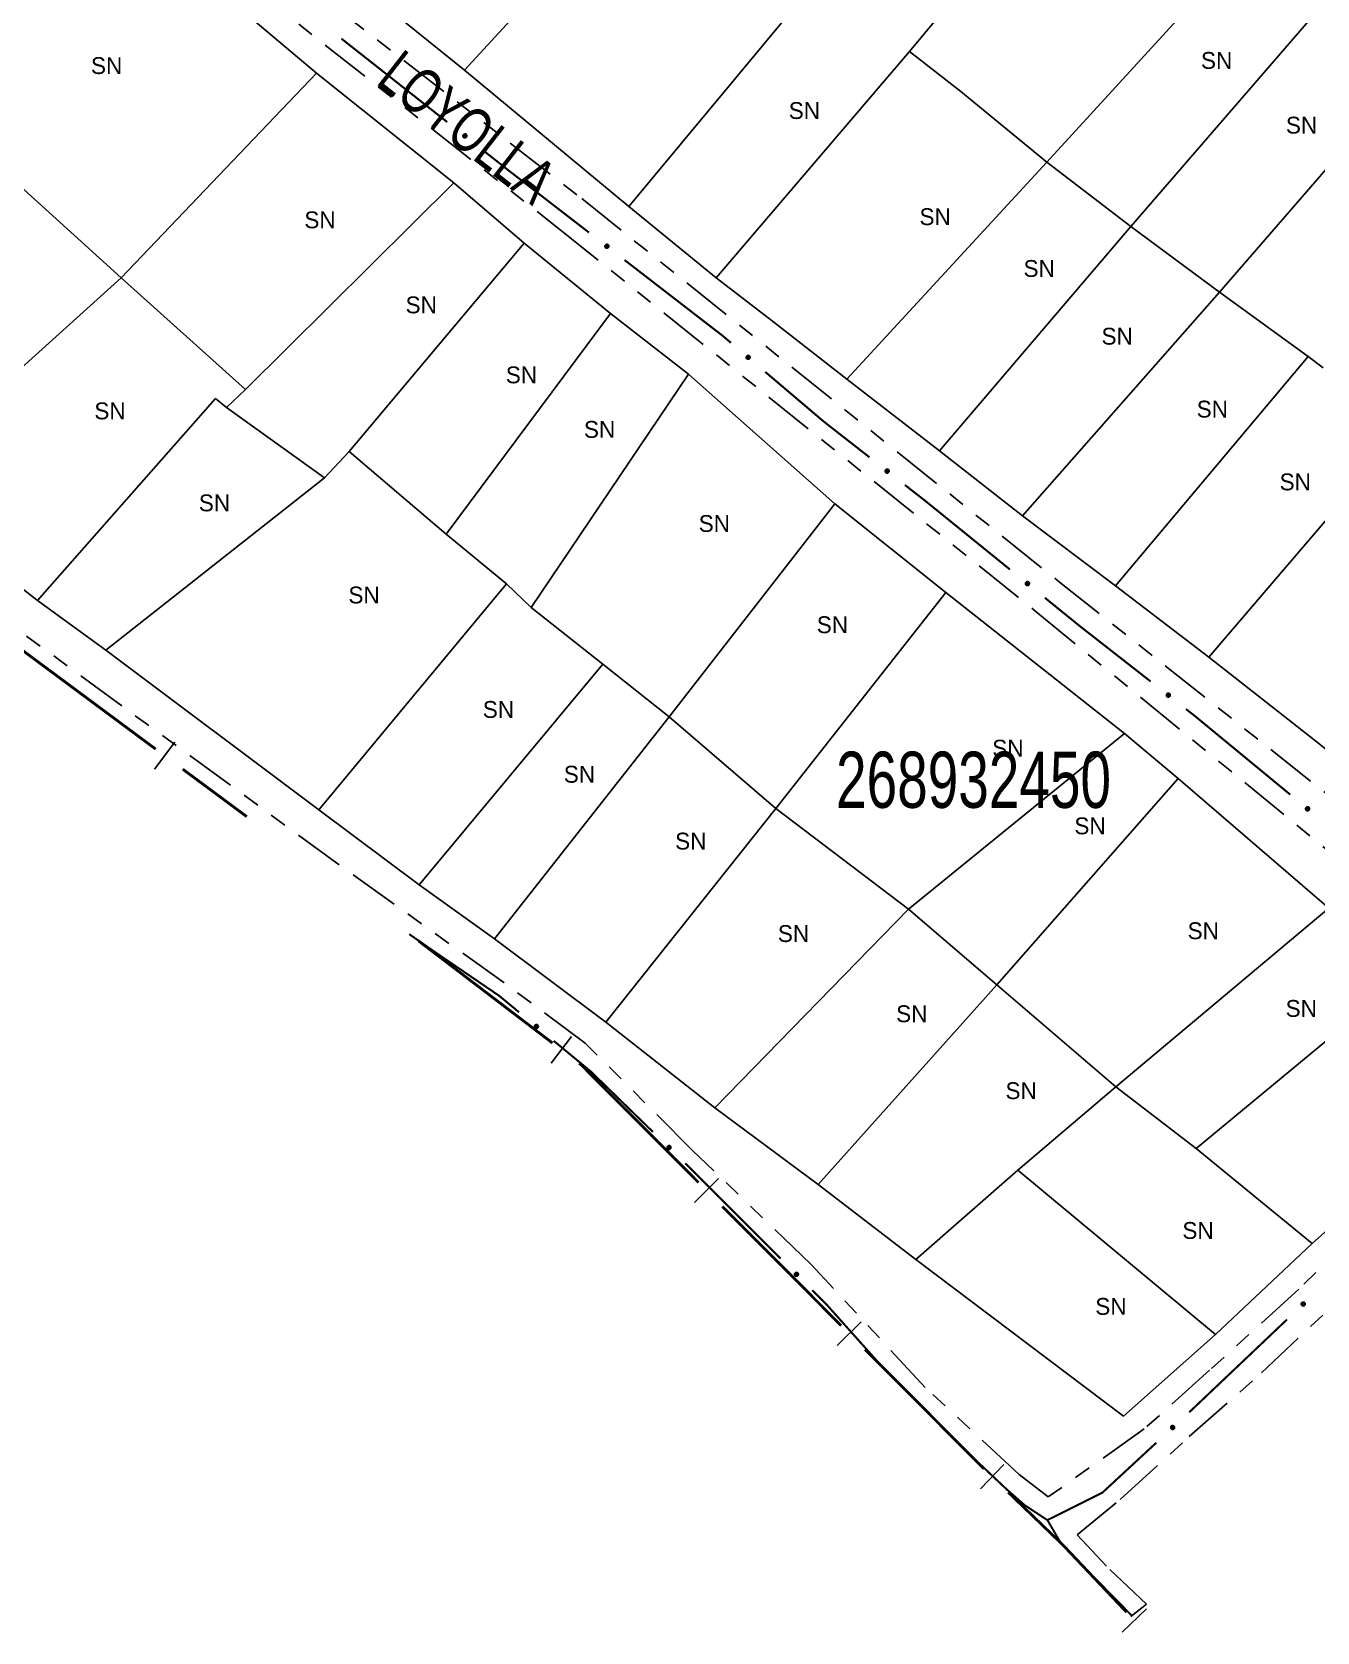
# Model space of a CAD drawing. Extents: x 207981 to 210201, y 4876477 to 4878908.
# Drawn here: x 208996.5 to 209110.9, y 4876756.2 to 4876898.7 of the extents above; entities that cross this region are included whole.
import ezdxf
from ezdxf.enums import TextEntityAlignment as Align

# ---------------------------------------------------------------- set-up
doc = ezdxf.new("R2010")
doc.units = 0
doc.header["$LTSCALE"] = 1.5
doc.header["$MEASUREMENT"] = 0
doc.linetypes.add('TRACO_25', pattern=[8, 3, -1, 1, -1, 1, -1])
for name, color, linetype in [('CD_MALHA_LOTES', 7, 'CONTINUOUS'), ('CD_TXT_QUADRA', 255, 'CONTINUOUS'), ('LM-LIM-SETORES-BAIRROS', 250, 'CONTINUOUS'), ('RU-QUADRA', 210, 'CONTINUOUS'), ('SV-EIXO-RUA-N-PAV', 6, 'CONTINUOUS'), ('SV-RUA-NAO-PAV', 7, 'CONTINUOUS'), ('SV-TXT-RUA-N-PAV', 7, 'CONTINUOUS'), ('Th_NmrPort', 1, 'CONTINUOUS')]:
    doc.layers.add(name, color=color, linetype=linetype)
doc.styles.add('ARIAL', font='ARIAL.SHX')

msp = doc.modelspace()

# ---------------------------------------------------------------- linework, layer by layer
at = {"layer": 'CD_MALHA_LOTES', "linetype": 'Continuous', "flags": 128}
for points in [[(208996.42, 4876916.43), (209021.81, 4876895)], [(209034.99, 4876895.27), (209052.67, 4876914.53)], [(209086.8, 4876887.07), (209105.81, 4876907.86)], [(209034.99, 4876895.27), (209024.44, 4876903.79)], [(209049.61, 4876883.13), (209066.17, 4876903.07)], [(209094.3, 4876881.35), (209112.55, 4876902.52)], [(209074.6, 4876896.92), (209078.41, 4876901.57)], [(209057.37, 4876876.77), (209074.6, 4876896.92)], [(209079.17, 4876893.36), (209074.6, 4876896.92)], [(209004.43, 4876876.79), (209021.81, 4876895)], [(209021.81, 4876895), (209034.03, 4876885.25)], [(209049.61, 4876883.13), (209034.99, 4876895.27)], [(209102.19, 4876875.5), (209120.18, 4876896.29)], [(209086.8, 4876887.07), (209079.17, 4876893.36)], [(209004.43, 4876876.79), (208991.22, 4876888.75)], [(209069, 4876867.75), (209086.8, 4876887.07)], [(209094.3, 4876881.35), (209086.8, 4876887.07)], [(209015.49, 4876866.84), (209034.03, 4876885.25)], [(209034.03, 4876885.25), (209040.3, 4876879.88)], [(209057.37, 4876876.77), (209049.61, 4876883.13)], [(209077.27, 4876861.39), (209094.3, 4876881.35)], [(209102.19, 4876875.5), (209094.3, 4876881.35)], [(209024.72, 4876861.33), (209040.3, 4876879.88)], [(209040.3, 4876879.88), (209047.99, 4876873.62)], [(208983.9, 4876858.26), (209004.43, 4876876.79)], [(209015.49, 4876866.84), (209004.43, 4876876.79)], [(209062.52, 4876872.83), (209057.37, 4876876.77)], [(209084.64, 4876855.6), (209102.19, 4876875.5)], [(209110.07, 4876869.78), (209102.19, 4876875.5)], [(209033.36, 4876853.95), (209047.99, 4876873.62)], [(209047.99, 4876873.62), (209054.92, 4876868.2)], [(209069, 4876867.75), (209062.52, 4876872.83)], [(209092.91, 4876849.37), (209110.07, 4876869.78)], [(209111.4, 4876868.76), (209110.07, 4876869.78)], [(209040.92, 4876847.44), (209054.92, 4876868.2)], [(209054.92, 4876868.2), (209067.94, 4876856.67)], [(209013.81, 4876865.23), (209015.49, 4876866.84)], [(209077.27, 4876861.39), (209069, 4876867.75)], [(208996.99, 4876848.07), (209012.81, 4876866.05)], [(209012.81, 4876866.05), (209013.81, 4876865.23)], [(209022.52, 4876858.99), (209013.81, 4876865.23)], [(209101.23, 4876843.02), (209118.78, 4876863.55)], [(209024.72, 4876861.33), (209022.52, 4876858.99)], [(209033.36, 4876853.95), (209024.72, 4876861.33)], [(209084.64, 4876855.6), (209077.27, 4876861.39)], [(208996.99, 4876848.07), (208983.9, 4876858.26)], [(209003.05, 4876843.64), (209022.52, 4876858.99)], [(209053.19, 4876837.7), (209067.94, 4876856.67)], [(209067.94, 4876856.67), (209077.81, 4876848.78)], [(209092.91, 4876849.37), (209084.64, 4876855.6)], [(209038.71, 4876849.53), (209033.36, 4876853.95)], [(209022.01, 4876829.42), (209038.71, 4876849.53)], [(209040.92, 4876847.44), (209038.71, 4876849.53)], [(209101.23, 4876843.02), (209092.91, 4876849.37)], [(209003.05, 4876843.64), (208996.99, 4876848.07)], [(209062.68, 4876829.55), (209077.81, 4876848.78)], [(209077.81, 4876848.78), (209093.73, 4876836.23)], [(209047.29, 4876842.38), (209040.92, 4876847.44)], [(209022.01, 4876829.42), (209003.05, 4876843.64)], [(209030.96, 4876822.74), (209047.29, 4876842.38)], [(209053.19, 4876837.7), (209047.29, 4876842.38)], [(209111.02, 4876835.33), (209101.23, 4876843.02)], [(209037.65, 4876817.95), (209053.19, 4876837.7)], [(209062.68, 4876829.55), (209053.19, 4876837.7)], [(209074.49, 4876820.57), (209093.73, 4876836.23)], [(209093.73, 4876836.23), (209098.49, 4876832.2)], [(209082.35, 4876813.85), (209098.49, 4876832.2)], [(209098.49, 4876832.2), (209111.92, 4876820.66)], [(209047.55, 4876810.51), (209062.68, 4876829.55)], [(209074.49, 4876820.57), (209062.68, 4876829.55)], [(209030.96, 4876822.74), (209022.01, 4876829.42)], [(209037.65, 4876817.95), (209030.96, 4876822.74)], [(209057.26, 4876802.88), (209074.49, 4876820.57)], [(209082.35, 4876813.85), (209074.49, 4876820.57)], [(209092.94, 4876804.77), (209111.92, 4876820.66)], [(209047.55, 4876810.51), (209037.65, 4876817.95)], [(209066.46, 4876796.07), (209082.35, 4876813.85)], [(209092.94, 4876804.77), (209082.35, 4876813.85)], [(209100.09, 4876799.27), (209118.86, 4876814.79)], [(209057.26, 4876802.88), (209047.55, 4876810.51)], [(209128.4, 4876806.87), (209110.41, 4876790.81)], [(209084.24, 4876797.33), (209092.94, 4876804.77)], [(209100.09, 4876799.27), (209092.94, 4876804.77)], [(209066.46, 4876796.07), (209057.26, 4876802.88)], [(209110.41, 4876790.81), (209100.09, 4876799.27)], [(209075.16, 4876789.38), (209084.24, 4876797.33)], [(209101.83, 4876782.7), (209084.24, 4876797.33)], [(209075.16, 4876789.38), (209066.46, 4876796.07)], [(209110.41, 4876790.81), (209101.83, 4876782.7)], [(209093.64, 4876775.45), (209075.16, 4876789.38)], [(209101.83, 4876782.7), (209093.64, 4876775.45)]]:
    msp.add_lwpolyline(points, dxfattribs=at)
at = {"layer": 'LM-LIM-SETORES-BAIRROS', "const_width": 0.25}
for points in [[(208995.4475, 4876843.767205), (209007.494838, 4876834.830671)], [(209009.904306, 4876833.043365), (209015.526397, 4876828.872982)], [(209015.526397, 4876828.872982), (209015.601639, 4876828.817169)], [(209030.88491, 4876817.758542), (209042.812551, 4876808.662863)], [(209045.19808, 4876806.843727), (209045.383596, 4876806.702258)], [(209045.383596, 4876806.702258), (209055.808921, 4876796.244344)], [(209057.926928, 4876794.119716), (209068.516966, 4876783.496576)], [(209070.634973, 4876781.371947), (209081.22501, 4876770.748807)], [(209083.378129, 4876768.659894), (209087.698883, 4876764.496831)], [(209087.698883, 4876764.496831), (209088.229029, 4876763.986034)], [(209088.229029, 4876763.986034), (209093.910361, 4876757.984942)]]:
    msp.add_lwpolyline(points, dxfattribs=at)
at = {"layer": 'LM-LIM-SETORES-BAIRROS'}
for points in [[(209007.404341, 4876833.030169), (209009.191648, 4876835.439636)], [(209042.698159, 4876806.86372), (209044.517295, 4876809.249249)], [(209055.452609, 4876794.477131), (209057.577238, 4876796.595139)], [(209068.160654, 4876781.729363), (209070.285282, 4876783.84737)], [(209080.897113, 4876768.967393), (209082.978644, 4876771.12777)], [(209093.508572, 4876756.227511), (209095.687139, 4876758.289996)]]:
    msp.add_lwpolyline(points, dxfattribs=at)
at = {"layer": 'RU-QUADRA', "linetype": 'Continuous', "flags": 128}
for points in [[(208996.42, 4876916.43), (209021.81, 4876895), (209034.03, 4876885.25), (209040.3, 4876879.88), (209047.99, 4876873.62), (209054.92, 4876868.2), (209067.94, 4876856.67), (209077.81, 4876848.78), (209093.73, 4876836.23), (209098.49, 4876832.2), (209111.92, 4876820.66)], [(209196.21, 4876766.67), (209176.5, 4876782.44), (209166.39, 4876790.76), (209156.22, 4876798.77), (209147.07, 4876806.34), (209135.5, 4876815.49), (209126.79, 4876822.48), (209123.1, 4876825.41), (209111.02, 4876835.33), (209101.23, 4876843.02), (209092.91, 4876849.37), (209084.64, 4876855.6), (209077.27, 4876861.39), (209069, 4876867.75), (209062.52, 4876872.83), (209057.37, 4876876.77), (209049.61, 4876883.13), (209034.99, 4876895.27), (209024.44, 4876903.79)], [(209128.4, 4876806.87), (209110.41, 4876790.81), (209101.83, 4876782.7), (209093.64, 4876775.45), (209075.16, 4876789.38), (209066.46, 4876796.07), (209057.26, 4876802.88), (209047.55, 4876810.51), (209037.65, 4876817.95), (209030.96, 4876822.74), (209022.01, 4876829.42), (209003.05, 4876843.64), (208996.99, 4876848.07), (208983.9, 4876858.26)]]:
    msp.add_lwpolyline(points, dxfattribs=at)
at = {"layer": 'SV-EIXO-RUA-N-PAV', "const_width": 0.18}
for points in [[(209024.024591, 4876898.084942), (209024.172306, 4876897.966128)], [(209024.172306, 4876897.966128), (209033.445452, 4876890.652097)], [(209036.586115, 4876888.174955), (209038.941612, 4876886.317098)], [(209038.941612, 4876886.317098), (209038.970356, 4876886.294427)], [(209038.970356, 4876886.294427), (209046.063381, 4876880.814336)], [(209049.228712, 4876878.368793), (209057.933371, 4876871.643549)], [(209057.933371, 4876871.643549), (209057.988976, 4876871.600589)], [(209057.988976, 4876871.600589), (209058.697782, 4876870.998928)], [(209061.747289, 4876868.410393), (209066.321548, 4876864.527592)], [(209066.321548, 4876864.527592), (209066.951175, 4876863.993141)], [(209066.951175, 4876863.993141), (209071.027802, 4876860.806812)], [(209074.17935, 4876858.343533), (209075.755124, 4876857.111893)], [(209075.755124, 4876857.111893), (209076.017586, 4876856.906751)], [(209076.017586, 4876856.906751), (209083.527142, 4876850.819459)], [(209086.634476, 4876848.300635), (209089.741811, 4876845.781811)], [(209089.741811, 4876845.781811), (209089.773519, 4876845.756108)], [(209089.773519, 4876845.756108), (209096.044101, 4876840.854232)], [(209099.195471, 4876838.390725), (209099.983313, 4876837.774848)], [(209099.983313, 4876837.774848), (209100.038363, 4876837.731814)], [(209100.038363, 4876837.731814), (209108.47194, 4876830.778941)], [(209030.060464, 4876818.355092), (209032.525609, 4876816.645395)], [(209032.525609, 4876816.645395), (209032.630326, 4876816.572769)], [(209032.630326, 4876816.572769), (209037.482398, 4876813.264538)], [(209037.482398, 4876813.264538), (209038.06808, 4876812.865209)], [(209038.06808, 4876812.865209), (209039.834542, 4876811.406128)], [(209042.918536, 4876808.85878), (209046.002529, 4876806.311431)], [(209046.002529, 4876806.311431), (209046.20927, 4876806.140665)], [(209046.20927, 4876806.140665), (209051.75089, 4876800.748819)], [(209054.617793, 4876797.959399), (209054.853391, 4876797.730169)], [(209054.853391, 4876797.730169), (209063.106237, 4876789.477323)], [(209065.934664, 4876786.648896), (209066.64177, 4876785.941789)], [(209066.64177, 4876785.941789), (209067.23551, 4876785.34805)], [(209067.23551, 4876785.34805), (209072.007422, 4876780.009594)], [(209099.709368, 4876776.003055), (209108.18563, 4876784.04832)], [(209072.007422, 4876780.009594), (209072.131867, 4876779.870374)], [(209099.479366, 4876775.789964), (209099.709368, 4876776.003055)], [(209091.766122, 4876768.643871), (209096.54512, 4876773.071472)], [(209079.921229, 4876772.056663), (209082.829282, 4876769.310169)], [(209082.829282, 4876769.310169), (209083.220776, 4876768.940425)], [(209083.220776, 4876768.940425), (209084.316667, 4876767.973462)], [(209086.86, 4876766.19081), (209091.332136, 4876768.426878)], [(209091.332136, 4876768.426878), (209091.766122, 4876768.643871)], [(209084.316667, 4876767.973462), (209084.819941, 4876767.529396)], [(209084.819941, 4876767.529396), (209086.767036, 4876766.251808)], [(209086.767036, 4876766.251808), (209086.86, 4876766.19081)], [(209086.86, 4876766.19081), (209087.813347, 4876764.560246)], [(209087.813347, 4876764.560246), (209088.045925, 4876764.162456)], [(209089.671119, 4876762.46278), (209093.876768, 4876758.183468)], [(209093.876768, 4876758.183468), (209094.372816, 4876757.678732)]]:
    msp.add_lwpolyline(points, dxfattribs=at)
at = {"layer": 'SV-EIXO-RUA-N-PAV'}
for points in [[(209034.971142, 4876889.588937), (209035.019627, 4876889.595361), (209035.06261, 4876889.590968), (209035.097407, 4876889.576985), (209035.124933, 4876889.556612), (209035.150746, 4876889.532597), (209035.17143, 4876889.502643), (209035.187022, 4876889.464312), (209035.193808, 4876889.41572), (209035.186413, 4876889.371983), (209035.17453, 4876889.337136), (209035.154938, 4876889.30721), (209035.131189, 4876889.282524), (209035.099363, 4876889.262069), (209035.060365, 4876889.246647), (209035.011339, 4876889.241006), (209034.969228, 4876889.245602), (209034.935927, 4876889.26001), (209034.905966, 4876889.279897), (209034.879906, 4876889.30473), (209034.859773, 4876889.334251), (209034.844316, 4876889.373545), (209034.83939, 4876889.422007), (209034.843494, 4876889.464059), (209034.857431, 4876889.497554), (209034.877674, 4876889.52661), (209034.901446, 4876889.552794), (209034.930691, 4876889.574839), (209034.971142, 4876889.588937)], [(209047.599649, 4876879.766519), (209047.648067, 4876879.773429), (209047.691092, 4876879.769467), (209047.726027, 4876879.755834), (209047.753756, 4876879.735737), (209047.779809, 4876879.711982), (209047.800791, 4876879.682237), (209047.816767, 4876879.644064), (209047.824039, 4876879.595543), (209047.817084, 4876879.551734), (209047.80555, 4876879.51677), (209047.786259, 4876879.486649), (209047.762758, 4876879.461726), (209047.73114, 4876879.440953), (209047.692297, 4876879.425141), (209047.643331, 4876879.419009), (209047.601176, 4876879.423182), (209047.567732, 4876879.437256), (209047.537573, 4876879.456842), (209047.511266, 4876879.481413), (209047.490838, 4876879.51073), (209047.474988, 4876879.549867), (209047.469576, 4876879.598277), (209047.473259, 4876879.640369), (209047.486859, 4876879.674002), (209047.50681, 4876879.703259), (209047.530319, 4876879.72968), (209047.559341, 4876879.752017), (209047.599649, 4876879.766519)], [(209060.184234, 4876869.881564), (209060.232918, 4876869.88624), (209060.275716, 4876869.880303), (209060.309986, 4876869.865077), (209060.336762, 4876869.843727), (209060.361695, 4876869.818798), (209060.381287, 4876869.788119), (209060.39549, 4876869.749253), (209060.400523, 4876869.700448), (209060.39156, 4876869.657006), (209060.378431, 4876869.622609), (209060.357775, 4876869.593407), (209060.333152, 4876869.569592), (209060.300612, 4876869.550294), (209060.261084, 4876869.536285), (209060.211887, 4876869.532412), (209060.169969, 4876869.53852), (209060.137207, 4876869.554117), (209060.107981, 4876869.575069), (209060.082832, 4876869.600824), (209060.063773, 4876869.63105), (209060.04974, 4876869.670874), (209060.046561, 4876869.719482), (209060.052175, 4876869.76136), (209060.067309, 4876869.794332), (209060.088584, 4876869.822641), (209060.113282, 4876869.847952), (209060.143302, 4876869.86893), (209060.184234, 4876869.881564)], [(209072.558162, 4876859.750384), (209072.606618, 4876859.757022), (209072.649621, 4876859.752819), (209072.684478, 4876859.73899), (209072.712094, 4876859.718737), (209072.738013, 4876859.694836), (209072.758828, 4876859.664974), (209072.774589, 4876859.626712), (209072.781589, 4876859.578151), (209072.774387, 4876859.534382), (209072.762658, 4876859.499482), (209072.743198, 4876859.46947), (209072.719557, 4876859.44468), (209072.687823, 4876859.424084), (209072.648892, 4876859.408491), (209072.599892, 4876859.402634), (209072.557761, 4876859.407044), (209072.524397, 4876859.421306), (209072.494348, 4876859.44106), (209072.46818, 4876859.465779), (209072.447916, 4876859.49521), (209072.432287, 4876859.534435), (209072.427147, 4876859.582876), (209072.431066, 4876859.624946), (209072.444855, 4876859.658502), (209072.46497, 4876859.687647), (209072.488626, 4876859.713935), (209072.517774, 4876859.736108), (209072.558162, 4876859.750384)], [(209085.038512, 4876849.736038), (209085.087078, 4876849.741815), (209085.129999, 4876849.736848), (209085.164606, 4876849.722403), (209085.191858, 4876849.701664), (209085.217349, 4876849.677306), (209085.23763, 4876849.647079), (209085.25271, 4876849.608544), (209085.258847, 4876849.559866), (209085.25087, 4876849.516231), (209085.238522, 4876849.481546), (209085.218533, 4876849.451884), (209085.194456, 4876849.427517), (209085.162361, 4876849.407488), (209085.12316, 4876849.392588), (209085.074063, 4876849.387601), (209085.032018, 4876849.392759), (209084.998912, 4876849.40761), (209084.969219, 4876849.427895), (209084.943493, 4876849.453074), (209084.923755, 4876849.48286), (209084.908824, 4876849.522357), (209084.904544, 4876849.57088), (209084.909209, 4876849.612874), (209084.923592, 4876849.64618), (209084.944221, 4876849.674964), (209084.96834, 4876849.700828), (209084.997876, 4876849.722481), (209085.038512, 4876849.736038)], [(209097.574384, 4876839.797694), (209097.62284, 4876839.804328), (209097.665843, 4876839.800122), (209097.700699, 4876839.78629), (209097.728314, 4876839.766036), (209097.754231, 4876839.742133), (209097.775044, 4876839.712268), (209097.790802, 4876839.674006), (209097.797798, 4876839.625444), (209097.790594, 4876839.581675), (209097.778862, 4876839.546777), (209097.7594, 4876839.516766), (209097.735757, 4876839.491978), (209097.704021, 4876839.471384), (209097.66509, 4876839.455794), (209097.616089, 4876839.44994), (209097.573959, 4876839.454354), (209097.540595, 4876839.468618), (209097.510548, 4876839.488374), (209097.484381, 4876839.513095), (209097.46412, 4876839.542528), (209097.448493, 4876839.581754), (209097.443357, 4876839.630194), (209097.447279, 4876839.672264), (209097.46107, 4876839.705819), (209097.481187, 4876839.734963), (209097.504845, 4876839.761249), (209097.533995, 4876839.783421), (209097.574384, 4876839.797694)], [(209109.974282, 4876829.683036), (209110.022894, 4876829.688411), (209110.065773, 4876829.683089), (209110.100258, 4876829.668357), (209110.127338, 4876829.647393), (209110.152626, 4876829.622825), (209110.172657, 4876829.592431), (209110.187416, 4876829.553772), (209110.19315, 4876829.505045), (209110.184811, 4876829.461478), (209110.172177, 4876829.426896), (209110.151943, 4876829.397401), (209110.127665, 4876829.373235), (209110.095405, 4876829.353472), (209110.056082, 4876829.338897), (209110.006945, 4876829.334318), (209109.964944, 4876829.339823), (209109.931962, 4876829.354948), (209109.902438, 4876829.375478), (209109.876922, 4876829.400869), (209109.857431, 4876829.430818), (209109.842828, 4876829.470437), (209109.83895, 4876829.518995), (209109.843963, 4876829.560949), (209109.858621, 4876829.594134), (209109.879488, 4876829.622746), (209109.90382, 4876829.648409), (209109.933535, 4876829.669816), (209109.974282, 4876829.683036)], [(209041.335865, 4876810.308827), (209041.384482, 4876810.314156), (209041.427356, 4876810.308795), (209041.461828, 4876810.294031), (209041.488888, 4876810.273041), (209041.514153, 4876810.24845), (209041.534156, 4876810.218037), (209041.548879, 4876810.179365), (209041.554567, 4876810.130632), (209041.546188, 4876810.087073), (209041.533522, 4876810.052503), (209041.51326, 4876810.023026), (209041.48896, 4876809.998883), (209041.456682, 4876809.97915), (209041.417345, 4876809.964612), (209041.368204, 4876809.960078), (209041.326208, 4876809.965622), (209041.29324, 4876809.980778), (209041.263735, 4876810.001336), (209041.238243, 4876810.026751), (209041.21878, 4876810.056718), (209041.204213, 4876810.09635), (209041.200381, 4876810.144911), (209041.205433, 4876810.18686), (209041.220122, 4876810.220032), (209041.241015, 4876810.248624), (209041.265372, 4876810.274265), (209041.295106, 4876810.295645), (209041.335865, 4876810.308827)], [(209053.158127, 4876799.533203), (209053.207016, 4876799.534566), (209053.249313, 4876799.52574), (209053.282472, 4876799.508225), (209053.307738, 4876799.485107), (209053.330922, 4876799.458545), (209053.348388, 4876799.426608), (209053.359922, 4876799.386867), (209053.361633, 4876799.337834), (209053.349744, 4876799.295099), (209053.334312, 4876799.261672), (209053.311723, 4876799.233938), (209053.285542, 4876799.211848), (209053.251767, 4876799.194802), (209053.21138, 4876799.183507), (209053.162034, 4876799.182979), (209053.120626, 4876799.191917), (209053.088998, 4876799.2097), (209053.061261, 4876799.232586), (209053.037916, 4876799.259988), (209053.020952, 4876799.291437), (209053.009653, 4876799.332121), (209053.009777, 4876799.380833), (209053.01822, 4876799.422233), (209053.035554, 4876799.454103), (209053.058701, 4876799.480903), (209053.085059, 4876799.504481), (209053.116432, 4876799.523375), (209053.158127, 4876799.533203)], [(209064.496691, 4876788.242546), (209064.545595, 4876788.243239), (209064.587767, 4876788.233834), (209064.620682, 4876788.215867), (209064.645629, 4876788.192405), (209064.668448, 4876788.165528), (209064.685475, 4876788.133354), (209064.696463, 4876788.093459), (209064.697503, 4876788.044407), (209064.685029, 4876788.00184), (209064.669141, 4876787.968627), (209064.646174, 4876787.941205), (209064.619693, 4876787.919476), (209064.585688, 4876787.902894), (209064.545149, 4876787.892153), (209064.4958, 4876787.892302), (209064.454519, 4876787.901805), (209064.423138, 4876787.92002), (209064.395716, 4876787.943284), (209064.37275, 4876787.971003), (209064.356217, 4876788.002681), (209064.345477, 4876788.043517), (209064.346268, 4876788.092222), (209064.355277, 4876788.133503), (209064.373047, 4876788.165132), (209064.396558, 4876788.191613), (209064.423237, 4876788.214827), (209064.454866, 4876788.23329), (209064.496691, 4876788.242546)], [(209109.456247, 4876785.406101), (209109.45683, 4876785.455006), (209109.467331, 4876785.496918), (209109.486151, 4876785.529354), (209109.510255, 4876785.553681), (209109.537718, 4876785.575791), (209109.570325, 4876785.591973), (209109.610493, 4876785.601917), (209109.659555, 4876785.601677), (209109.701783, 4876785.588098), (209109.73457, 4876785.571348), (209109.761384, 4876785.547674), (209109.782415, 4876785.520636), (209109.798104, 4876785.48621), (209109.807785, 4876785.445405), (209109.806349, 4876785.396077), (209109.795772, 4876785.355058), (209109.776745, 4876785.324162), (209109.752774, 4876785.297356), (209109.724466, 4876785.27512), (209109.692367, 4876785.25942), (209109.651266, 4876785.249748), (209109.602597, 4876785.251809), (209109.561566, 4876785.261891), (209109.530411, 4876785.28048), (209109.504552, 4876785.304674), (209109.482041, 4876785.331949), (209109.46441, 4876785.364049), (209109.456247, 4876785.406101)], [(209097.832031, 4876774.41382), (209097.833204, 4876774.462715), (209097.84421, 4876774.504497), (209097.86342, 4876774.536704), (209097.887816, 4876774.560738), (209097.915544, 4876774.582514), (209097.948343, 4876774.598302), (209097.988628, 4876774.607761), (209098.037684, 4876774.606928), (209098.079745, 4876774.592841), (209098.112328, 4876774.575697), (209098.138854, 4876774.551701), (209098.159557, 4876774.52441), (209098.17483, 4876774.489798), (209098.184017, 4876774.448879), (209098.181986, 4876774.399572), (209098.170915, 4876774.358683), (209098.151517, 4876774.328019), (209098.127224, 4876774.301505), (209098.098649, 4876774.279612), (209098.066364, 4876774.2643), (209098.025148, 4876774.255125), (209097.976508, 4876774.257774), (209097.935601, 4876774.26835), (209097.904673, 4876774.287313), (209097.879108, 4876774.311817), (209097.856928, 4876774.339362), (209097.839685, 4876774.371672), (209097.832031, 4876774.41382)]]:
    msp.add_lwpolyline(points, close=True, dxfattribs=at)
for points in [[(209034.83939, 4876889.422007), (209035.099363, 4876889.262069)], [(209034.842526, 4876889.440903), (209035.110913, 4876889.274402)], [(209034.843494, 4876889.464059), (209035.131189, 4876889.282524)], [(209034.844316, 4876889.373545), (209035.060365, 4876889.246647)], [(209034.845815, 4876889.396599), (209035.077157, 4876889.255841)], [(209034.852711, 4876889.478054), (209035.140383, 4876889.296342)], [(209034.857431, 4876889.497554), (209035.154938, 4876889.30721)], [(209034.857842, 4876889.352356), (209035.029473, 4876889.248266)], [(209034.859773, 4876889.334251), (209035.011339, 4876889.241006)], [(209034.869325, 4876889.510135), (209035.161735, 4876889.32121)], [(209034.873641, 4876889.317302), (209034.984943, 4876889.246893)], [(209034.877674, 4876889.52661), (209035.17453, 4876889.337136)], [(209034.879906, 4876889.30473), (209034.969228, 4876889.245602)], [(209034.893212, 4876889.538217), (209035.17767, 4876889.35904)], [(209034.901446, 4876889.552794), (209035.186413, 4876889.371983)], [(209034.919695, 4876889.560776), (209035.186784, 4876889.397037)], [(209034.930691, 4876889.574839), (209035.193808, 4876889.41572)], [(209034.950463, 4876889.579955), (209035.186483, 4876889.440722)], [(209034.971142, 4876889.588937), (209035.187022, 4876889.464312)], [(209034.997694, 4876889.591363), (209035.173158, 4876889.487726)], [(209035.019627, 4876889.595361), (209035.17143, 4876889.502643)], [(209035.04414, 4876889.592963), (209035.153526, 4876889.522327)], [(209035.06261, 4876889.590968), (209035.150746, 4876889.532597)], [(209047.469576, 4876879.598277), (209047.73114, 4876879.440953)], [(209047.472522, 4876879.617204), (209047.742565, 4876879.453401)], [(209047.473259, 4876879.640369), (209047.762758, 4876879.461726)], [(209047.474988, 4876879.549867), (209047.692297, 4876879.425141)], [(209047.476256, 4876879.572935), (209047.708997, 4876879.434503)], [(209047.482335, 4876879.654455), (209047.771814, 4876879.475636)], [(209047.486859, 4876879.674002), (209047.786259, 4876879.486649)], [(209047.488725, 4876879.528815), (209047.661391, 4876879.42645)], [(209047.490838, 4876879.51073), (209047.643331, 4876879.419009)], [(209047.498627, 4876879.686701), (209047.792916, 4876879.500716)], [(209047.504875, 4876879.493921), (209047.616877, 4876879.424631)], [(209047.50681, 4876879.703259), (209047.80555, 4876879.51677)], [(209047.511266, 4876879.481413), (209047.601176, 4876879.423182)], [(209047.522231, 4876879.715021), (209047.808471, 4876879.538704)], [(209047.530319, 4876879.72968), (209047.817084, 4876879.551734)], [(209047.548486, 4876879.737844), (209047.817204, 4876879.57679)], [(209047.559341, 4876879.752017), (209047.824039, 4876879.595543)], [(209047.579061, 4876879.757331), (209047.816464, 4876879.62047)], [(209047.599649, 4876879.766519), (209047.816767, 4876879.644064)], [(209047.626175, 4876879.769212), (209047.802669, 4876879.667339)], [(209047.648067, 4876879.773429), (209047.800791, 4876879.682237)], [(209047.672603, 4876879.771277), (209047.782692, 4876879.701741)], [(209047.691092, 4876879.769467), (209047.779809, 4876879.711982)], [(209060.046561, 4876869.719482), (209060.300612, 4876869.550294)], [(209060.04974, 4876869.670874), (209060.261084, 4876869.536285)], [(209060.050374, 4876869.738253), (209060.312598, 4876869.562204)], [(209060.052068, 4876869.69386), (209060.278196, 4876869.54487)], [(209060.052175, 4876869.76136), (209060.333152, 4876869.569592)], [(209060.06189, 4876869.775014), (209060.342838, 4876869.58307)], [(209060.062495, 4876869.649212), (209060.23027, 4876869.539015)], [(209060.063773, 4876869.63105), (209060.211887, 4876869.532412)], [(209060.067309, 4876869.794332), (209060.357775, 4876869.593407)], [(209060.077023, 4876869.613613), (209060.18572, 4876869.539245)], [(209060.079647, 4876869.806476), (209060.365071, 4876869.607153)], [(209060.082832, 4876869.600824), (209060.169969, 4876869.53852)], [(209060.088584, 4876869.822641), (209060.378431, 4876869.622609)], [(209060.10453, 4876869.83368), (209060.382357, 4876869.644386)], [(209060.113282, 4876869.847952), (209060.39156, 4876869.657006)], [(209060.131807, 4876869.855272), (209060.392832, 4876869.682029)], [(209060.143302, 4876869.86893), (209060.400523, 4876869.700448)], [(209060.163245, 4876869.873332), (209060.394102, 4876869.725697)], [(209060.184234, 4876869.881564), (209060.39549, 4876869.749253)], [(209060.210856, 4876869.883033), (209060.382478, 4876869.773151)], [(209060.232918, 4876869.88624), (209060.381287, 4876869.788119)], [(209060.25733, 4876869.882961), (209060.364104, 4876869.808436)], [(209060.275716, 4876869.880303), (209060.361695, 4876869.818798)], [(209072.427147, 4876859.582876), (209072.687823, 4876859.424084)], [(209072.430199, 4876859.601785), (209072.699318, 4876859.436468)], [(209072.431066, 4876859.624946), (209072.719557, 4876859.44468)], [(209072.432287, 4876859.534435), (209072.648892, 4876859.408491)], [(209072.433684, 4876859.557496), (209072.665644, 4876859.417759)], [(209072.440221, 4876859.638981), (209072.728691, 4876859.458539)], [(209072.444855, 4876859.658502), (209072.743198, 4876859.46947)], [(209072.445905, 4876859.513306), (209072.617994, 4876859.409974)], [(209072.447916, 4876859.49521), (209072.599892, 4876859.402634)], [(209072.456693, 4876859.671134), (209072.749933, 4876859.4835)], [(209072.461859, 4876859.478323), (209072.57347, 4876859.408405)], [(209072.46497, 4876859.687647), (209072.762658, 4876859.499482)], [(209072.46818, 4876859.465779), (209072.557761, 4876859.407044)], [(209072.480457, 4876859.699322), (209072.765701, 4876859.5214)], [(209072.488626, 4876859.713935), (209072.774387, 4876859.534382)], [(209072.506839, 4876859.721997), (209072.774648, 4876859.559436)], [(209072.517774, 4876859.736108), (209072.781589, 4876859.578151)], [(209072.537523, 4876859.741312), (209072.774154, 4876859.60312)], [(209072.558162, 4876859.750384), (209072.774589, 4876859.626712)], [(209072.584703, 4876859.752928), (209072.760622, 4876859.650065)], [(209072.606618, 4876859.757022), (209072.758828, 4876859.664974)], [(209072.631142, 4876859.754732), (209072.740838, 4876859.684579)], [(209072.649621, 4876859.752819), (209072.738013, 4876859.694836)], [(209084.904544, 4876849.57088), (209085.162361, 4876849.407488)], [(209084.907932, 4876849.589733), (209085.174074, 4876849.419666)], [(209084.908824, 4876849.522357), (209085.12316, 4876849.392588)], [(209084.909209, 4876849.612874), (209085.194456, 4876849.427517)], [(209084.91063, 4876849.545389), (209085.140073, 4876849.401557)], [(209084.918612, 4876849.626745), (209085.203834, 4876849.441211)], [(209084.922065, 4876849.500989), (209085.092293, 4876849.394619)], [(209084.923592, 4876849.64618), (209085.218533, 4876849.451884)], [(209084.923755, 4876849.48286), (209085.074063, 4876849.387601)], [(209084.935653, 4876849.658601), (209085.225516, 4876849.465792)], [(209084.937395, 4876849.465728), (209085.047748, 4876849.39384)], [(209084.943493, 4876849.453074), (209085.032018, 4876849.392759)], [(209084.944221, 4876849.674964), (209085.238522, 4876849.481546)], [(209084.959912, 4876849.686362), (209085.241954, 4876849.503406)], [(209084.96834, 4876849.700828), (209085.25087, 4876849.516231)], [(209084.986694, 4876849.708566), (209085.251575, 4876849.541277)], [(209084.997876, 4876849.722481), (209085.258847, 4876849.559866)], [(209085.017715, 4876849.727333), (209085.251856, 4876849.584963)], [(209085.038512, 4876849.736038), (209085.25271, 4876849.608544)], [(209085.065094, 4876849.73811), (209085.23916, 4876849.632141)], [(209085.087078, 4876849.741815), (209085.23763, 4876849.647079)], [(209085.111558, 4876849.739089), (209085.219991, 4876849.667001)], [(209085.129999, 4876849.736848), (209085.217349, 4876849.677306)], [(209097.443357, 4876839.630194), (209097.704021, 4876839.471384)], [(209097.446411, 4876839.649104), (209097.715517, 4876839.483767)], [(209097.447279, 4876839.672264), (209097.735757, 4876839.491978)], [(209097.448493, 4876839.581754), (209097.66509, 4876839.455794)], [(209097.449892, 4876839.604815), (209097.681842, 4876839.465061)], [(209097.456435, 4876839.686298), (209097.744892, 4876839.505836)], [(209097.46107, 4876839.705819), (209097.7594, 4876839.516766)], [(209097.46211, 4876839.560624), (209097.634191, 4876839.457279)], [(209097.46412, 4876839.542528), (209097.616089, 4876839.44994)], [(209097.47291, 4876839.718451), (209097.766136, 4876839.530796)], [(209097.478061, 4876839.525639), (209097.589668, 4876839.455713)], [(209097.481187, 4876839.734963), (209097.778862, 4876839.546777)], [(209097.484381, 4876839.513095), (209097.573959, 4876839.454354)], [(209097.496675, 4876839.746637), (209097.781907, 4876839.568695)], [(209097.504845, 4876839.761249), (209097.790594, 4876839.581675)], [(209097.52306, 4876839.76931), (209097.790856, 4876839.60673)], [(209097.533995, 4876839.783421), (209097.797798, 4876839.625444)], [(209097.553744, 4876839.788623), (209097.790365, 4876839.650413)], [(209097.574384, 4876839.797694), (209097.790802, 4876839.674006)], [(209097.600925, 4876839.800235), (209097.776837, 4876839.69736)], [(209097.62284, 4876839.804328), (209097.775044, 4876839.712268)], [(209097.647365, 4876839.802036), (209097.757056, 4876839.731875)], [(209097.665843, 4876839.800122), (209097.754231, 4876839.742133)], [(209109.83895, 4876829.518995), (209110.095405, 4876829.353472)], [(209109.842494, 4876829.537818), (209110.107218, 4876829.365552)], [(209109.842828, 4876829.470437), (209110.056082, 4876829.338897)], [(209109.843963, 4876829.560949), (209110.127665, 4876829.373235)], [(209109.844825, 4876829.493454), (209110.073069, 4876829.347726)], [(209109.853481, 4876829.57474), (209110.137156, 4876829.38685)], [(209109.855892, 4876829.448961), (209110.025232, 4876829.341184)], [(209109.857431, 4876829.430818), (209110.006945, 4876829.334318)], [(209109.858621, 4876829.594134), (209110.151943, 4876829.397401)], [(209109.870785, 4876829.606454), (209110.159041, 4876829.411251)], [(209109.879488, 4876829.622746), (209110.172177, 4876829.426896)], [(209109.895273, 4876829.634013), (209110.17579, 4876829.448728)], [(209109.90382, 4876829.648409), (209110.184811, 4876829.461478)], [(209109.922238, 4876829.655995), (209110.185724, 4876829.486518)], [(209109.933535, 4876829.669816), (209110.19315, 4876829.505045)], [(209109.953413, 4876829.674504), (209110.186367, 4876829.530199)], [(209109.974282, 4876829.683036), (209110.187416, 4876829.553772)], [(209110.00088, 4876829.684888), (209110.174062, 4876829.577481)], [(209110.022894, 4876829.688411), (209110.172657, 4876829.592431)], [(209110.04735, 4876829.685483), (209110.155183, 4876829.612498)], [(209110.065773, 4876829.683089), (209110.152626, 4876829.622825)], [(209109.870929, 4876829.413574), (209109.980683, 4876829.340774)], [(209109.876922, 4876829.400869), (209109.964944, 4876829.339823)], [(209041.200381, 4876810.144911), (209041.456682, 4876809.97915)], [(209041.203942, 4876810.163731), (209041.468506, 4876809.991219)], [(209041.204213, 4876810.09635), (209041.417345, 4876809.964612)], [(209041.205433, 4876810.18686), (209041.48896, 4876809.998883)], [(209041.206232, 4876810.119365), (209041.43434, 4876809.973425)], [(209041.214963, 4876810.200643), (209041.498464, 4876810.01249)], [(209041.217258, 4876810.074861), (209041.386498, 4876809.966927)], [(209041.21878, 4876810.056718), (209041.368204, 4876809.960078)], [(209041.220122, 4876810.220032), (209041.51326, 4876810.023026)], [(209041.232262, 4876810.03946), (209041.341948, 4876809.966559)], [(209041.232297, 4876810.232341), (209041.520371, 4876810.03687)], [(209041.238243, 4876810.026751), (209041.326208, 4876809.965622)], [(209041.241015, 4876810.248624), (209041.533522, 4876810.052503)], [(209041.256811, 4876810.259877), (209041.537155, 4876810.074331)], [(209041.265372, 4876810.274265), (209041.546188, 4876810.087073)], [(209041.283796, 4876810.281834), (209041.547124, 4876810.112112)], [(209041.295106, 4876810.295645), (209041.554567, 4876810.130632)], [(209041.314989, 4876810.300314), (209041.547808, 4876810.155792)], [(209041.335865, 4876810.308827), (209041.548879, 4876810.179365)], [(209041.362465, 4876810.310654), (209041.535547, 4876810.203086)], [(209041.384482, 4876810.314156), (209041.534156, 4876810.218037)], [(209041.408936, 4876810.311205), (209041.516701, 4876810.238121)], [(209041.427356, 4876810.308795), (209041.514153, 4876810.24845)], [(209053.104037, 4876799.510528), (209053.352711, 4876799.319979)], [(209053.116432, 4876799.523375), (209053.361633, 4876799.337834)], [(209053.136628, 4876799.526414), (209053.35694, 4876799.36346)], [(209053.158127, 4876799.533203), (209053.359922, 4876799.386867)], [(209053.184788, 4876799.532863), (209053.348561, 4876799.411593)], [(209053.207016, 4876799.534566), (209053.348388, 4876799.426608)], [(209053.231149, 4876799.529638), (209053.332622, 4876799.448042)], [(209053.249313, 4876799.52574), (209053.330922, 4876799.458545)], [(209053.009653, 4876799.332121), (209053.21138, 4876799.183507)], [(209053.009777, 4876799.380833), (209053.251767, 4876799.194802)], [(209053.013534, 4876799.354896), (209053.229035, 4876799.190911)], [(209053.014855, 4876799.399302), (209053.264533, 4876799.205871)], [(209053.01822, 4876799.422233), (209053.285542, 4876799.211848)], [(209053.020908, 4876799.309644), (209053.180823, 4876799.18832)], [(209053.020952, 4876799.291437), (209053.162034, 4876799.182979)], [(209053.028838, 4876799.435196), (209053.29612, 4876799.224638)], [(209053.032988, 4876799.273141), (209053.13639, 4876799.191572)], [(209053.035554, 4876799.454103), (209053.311723, 4876799.233938)], [(209053.037916, 4876799.259988), (209053.120626, 4876799.191917)], [(209053.048689, 4876799.465382), (209053.319935, 4876799.247158)], [(209053.058701, 4876799.480903), (209053.334312, 4876799.261672)], [(209053.075359, 4876799.490836), (209053.339706, 4876799.283132)], [(209053.085059, 4876799.504481), (209053.349744, 4876799.295099)], [(209064.355277, 4876788.133503), (209064.619693, 4876787.919476)], [(209064.366072, 4876788.14632), (209064.630444, 4876787.93212)], [(209064.373047, 4876788.165132), (209064.646174, 4876787.941205)], [(209064.386334, 4876788.17623), (209064.654566, 4876787.954312)], [(209064.396558, 4876788.191613), (209064.669141, 4876787.968627)], [(209064.41335, 4876788.201317), (209064.674828, 4876787.990012)], [(209064.423237, 4876788.214827), (209064.685029, 4876788.00184)], [(209064.442296, 4876788.220614), (209064.688336, 4876788.026676)], [(209064.454866, 4876788.23329), (209064.697503, 4876788.044407)], [(209064.475102, 4876788.236052), (209064.693161, 4876788.070095)], [(209064.496691, 4876788.242546), (209064.696463, 4876788.093459)], [(209064.523345, 4876788.241841), (209064.685442, 4876788.118338)], [(209064.545595, 4876788.243239), (209064.685475, 4876788.133354)], [(209064.569658, 4876788.237982), (209064.670004, 4876788.155003)], [(209064.587767, 4876788.233834), (209064.668448, 4876788.165528)], [(209064.345477, 4876788.043517), (209064.545149, 4876787.892153)], [(209064.346268, 4876788.092222), (209064.585688, 4876787.902894)], [(209064.349669, 4876788.066236), (209064.562904, 4876787.899315)], [(209064.351599, 4876788.11062), (209064.598604, 4876787.913788)], [(209064.356217, 4876788.002681), (209064.4958, 4876787.892302)], [(209064.356423, 4876788.020887), (209064.514661, 4876787.897385)], [(209064.368002, 4876787.984223), (209064.470277, 4876787.901244)], [(209064.37275, 4876787.971003), (209064.454519, 4876787.901805)], [(209109.456247, 4876785.406101), (209109.610493, 4876785.601917)], [(209109.45683, 4876785.455006), (209109.570325, 4876785.591973)], [(209109.457647, 4876785.432727), (209109.585335, 4876785.591548)], [(209109.462176, 4876785.384349), (209109.633763, 4876785.598006)], [(209109.462713, 4876785.478924), (209109.54828, 4876785.577072)], [(209109.46441, 4876785.364049), (209109.659555, 4876785.601677)], [(209109.467331, 4876785.496918), (209109.537718, 4876785.575791)], [(209109.476753, 4876785.351153), (209109.677041, 4876785.592051)], [(209109.482041, 4876785.331949), (209109.701783, 4876785.588098)], [(209109.495289, 4876785.321713), (209109.713341, 4876785.577592)], [(209109.504552, 4876785.304674), (209109.73457, 4876785.571348)], [(209109.519663, 4876785.294052), (209109.748501, 4876785.556406)], [(209109.530411, 4876785.28048), (209109.761384, 4876785.547674)], [(209109.549035, 4876785.273017), (209109.770056, 4876785.531714)], [(209109.561566, 4876785.261891), (209109.782415, 4876785.520636)], [(209109.584345, 4876785.257618), (209109.787552, 4876785.499406)], [(209109.602597, 4876785.251809), (209109.798104, 4876785.48621)], [(209109.628663, 4876785.254531), (209109.801089, 4876785.463341)], [(209109.651266, 4876785.249748), (209109.807785, 4876785.445405)], [(209109.674173, 4876785.260101), (209109.80176, 4876785.415064)], [(209109.692367, 4876785.25942), (209109.806349, 4876785.396077)], [(209109.711127, 4876785.270719), (209109.796744, 4876785.370796)], [(209109.724466, 4876785.27512), (209109.795772, 4876785.355058)], [(209097.832031, 4876774.41382), (209097.988628, 4876774.607761)], [(209097.833204, 4876774.462715), (209097.948343, 4876774.598302)], [(209097.833752, 4876774.440427), (209097.963347, 4876774.597696)], [(209097.837697, 4876774.391999), (209098.01185, 4876774.603569)], [(209097.839375, 4876774.48656), (209097.92612, 4876774.583668)], [(209097.839685, 4876774.371672), (209098.037684, 4876774.606928)], [(209097.84421, 4876774.504497), (209097.915544, 4876774.582514)], [(209097.851872, 4876774.358628), (209098.055053, 4876774.597093)], [(209097.856928, 4876774.339362), (209098.079745, 4876774.592841)], [(209097.870052, 4876774.328967), (209098.091176, 4876774.582196)], [(209097.879108, 4876774.311817), (209098.112328, 4876774.575697)], [(209097.894089, 4876774.301014), (209098.126077, 4876774.560587)], [(209097.904673, 4876774.287313), (209098.138854, 4876774.551701)], [(209097.923206, 4876774.279626), (209098.147333, 4876774.535637)], [(209097.935601, 4876774.26835), (209098.159557, 4876774.52441)], [(209097.958328, 4876774.263802), (209098.164437, 4876774.50312)], [(209097.976508, 4876774.257774), (209098.17483, 4876774.489798)], [(209098.002605, 4876774.260181), (209098.177538, 4876774.466894)], [(209098.025148, 4876774.255125), (209098.184017, 4876774.448879)], [(209098.048179, 4876774.2652), (209098.177626, 4876774.418612)], [(209098.066364, 4876774.2643), (209098.181986, 4876774.399572)], [(209098.085258, 4876774.275372), (209098.172077, 4876774.374408)], [(209098.098649, 4876774.279612), (209098.170915, 4876774.358683)]]:
    msp.add_lwpolyline(points, dxfattribs=at)
at = {"layer": 'SV-RUA-NAO-PAV', "linetype": 'TRACO_25'}
for points in [[(209213.054078, 4876827.36664, 9.947938), (209170.42098, 4876861.760826, 9.947938), (209123.510564, 4876900.100441, 9.947938), (209093.644787, 4876924.542018, 9.947938), (209061.827842, 4876949.419465, 10.394065), (209051.177217, 4876958.492219, 10.36928), (209047.730525, 4876959.610905, 10.36928), (209044.590689, 4876958.956773, 10.36928), (209041.526453, 4876956.793573, 10.36928), (209039.389863, 4876954.953674, 10.36928), (208999.395244, 4876922.610095, 9.281777), (208999.395244, 4876920.328301, 9.555631), (209001.15047, 4876918.22203, 9.132403), (209045.414613, 4876883.846117, 9.132403), (209087.951412, 4876849.687778, 9.132403), (209134.032945, 4876813.166283, 7.766876), (209178.073571, 4876778.148615, 7.444674), (209190.587214, 4876766.390848, 7.444674), (209196.176759, 4876762.887009, 7.444674)], [(209003.709552, 4876912.332688, 9.132403), (209043.360668, 4876881.186229, 9.132403), (209085.855996, 4876847.061193, 9.132403), (209122.612093, 4876816.945503, 7.766876), (209126.031049, 4876814.434037, 7.766876), (209127.965532, 4876813.052263, 7.339914), (209129.457474, 4876811.679826, 7.339914), (209131.739267, 4876808.695942, 7.339914), (209129.984041, 4876806.063104, 7.339914), (209125.153536, 4876801.492193, 7.339914), (209117.191018, 4876794.52499, 7.339914), (209109.2285, 4876786.761534, 7.339914), (209101.293512, 4876779.523267, 7.339914), (209095.482568, 4876774.305276, 7.339914), (209086.933449, 4876768.24868, 7.339914), (209084.345631, 4876770.239309, 7.339914), (209075.984987, 4876778.002764, 7.339914), (209065.832776, 4876788.951227, 7.339914), (209055.282439, 4876799.103438, 7.339914), (209045.727418, 4876808.658459, 7.339914), (209038.479181, 4876814.043597, 7.339914), (209023.839051, 4876824.517337, 7.339914), (208988.356995, 4876850.4843, 7.688454)], [(209094.272968, 4876757.601926, 5.846173), (209095.692219, 4876758.693658, 5.846173), (209092.109086, 4876762.077728, 5.846173), (209089.521267, 4876764.86461, 5.846173), (209093.347935, 4876768.019969, 5.846173), (209099.474415, 4876773.623379, 5.846173), (209105.918549, 4876779.286085, 5.846173), (209113.806948, 4876786.761534, 5.846173), (209124.158221, 4876796.714682, 5.846173), (209130.926362, 4876803.28376, 5.846173), (209133.143448, 4876805.185491, 7.816446), (209135.600764, 4876806.677433, 7.816446), (209137.970319, 4876805.448775, 7.816446), (209142.270622, 4876802.201607, 7.816446), (209144.90346, 4876800.183097, 7.766876), (209175.873872, 4876775.604964, 7.444674), (209188.525123, 4876763.717901, 7.444674), (209194.392165, 4876760.040112, 7.444674)]]:
    msp.add_polyline3d(points, dxfattribs=at)

# ---------------------------------------------------------------- texts
at = {"layer": 'CD_TXT_QUADRA', "style": 'ARIAL', "width": 0.7}
msp.add_text('268932450', height=5, dxfattribs=at).set_placement((209068.05, 4876829.6))
at = {"layer": 'SV-TXT-RUA-N-PAV', "style": 'ARIAL', "width": 0.7}
msp.add_text('LOYOLLA', height=4, rotation=322, dxfattribs=at).set_placement((209026.996213, 4876894.11921))
at = {"layer": 'Th_NmrPort', "color": 1}
for p in [(209001.737626, 4876895.678382), (209100.527796, 4876896.138206), (209063.836808, 4876891.67743), (209108.087796, 4876890.378206), (209020.729433, 4876881.944985), (209075.475434, 4876882.228161), (209084.736808, 4876877.61743), (209029.739433, 4876874.374985), (209091.676808, 4876871.58743), (209038.65449, 4876868.14473), (209002.039043, 4876864.93885), (209100.146808, 4876865.09743), (209045.612353, 4876863.291925), (209107.526808, 4876858.61743), (209011.339063, 4876856.748348), (209055.824258, 4876854.912467), (209024.649043, 4876848.54885), (209066.332353, 4876845.901925), (209036.609022, 4876838.359353), (209081.954041, 4876834.910886), (209043.819022, 4876832.589353), (209089.259944, 4876827.994156), (209053.729022, 4876826.639353), (209062.87059, 4876818.405331), (209099.338601, 4876818.658077), (209108.061458, 4876811.742031), (209073.398601, 4876811.268077), (209083.128601, 4876804.418077), (209098.87244, 4876791.975153), (209091.12244, 4876785.215153)]:
    msp.add_text('SN', height=1.5, dxfattribs=at).set_placement(p, align=Align.MIDDLE_LEFT)

doc.saveas('drawing.dxf')
